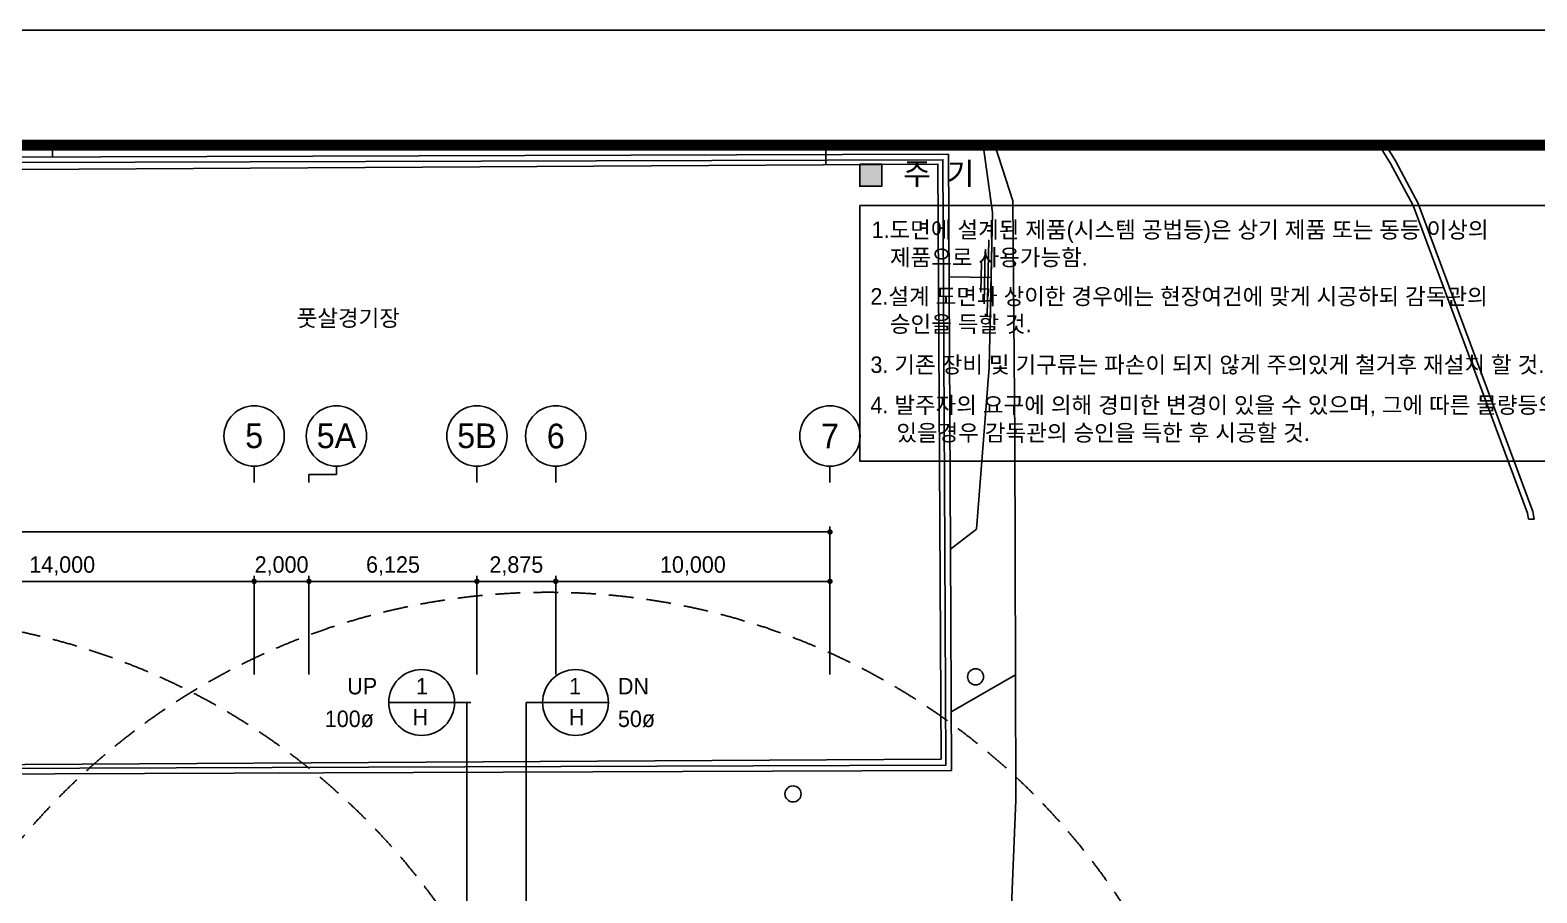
# Model space of a CAD drawing. Header units: millimetres. Extents: x 0 to 168200, y 0 to 118800.
# Drawn here: x 83330 to 138280, y 87340 to 118800 of the extents above; entities that cross this region are included whole.
import ezdxf
from ezdxf.enums import TextEntityAlignment as Align

# ---------------------------------------------------------------- set-up
doc = ezdxf.new("R2010")
doc.units = ezdxf.units.MM
doc.header["$LTSCALE"] = 200
doc.linetypes.add('CEN-GAUN', pattern=[32.2, 30, -1, 0.2, -1])
doc.linetypes.add('HID', pattern=[2.3, 1.5, -0.8])
doc.layers.get('DEFPOINTS').update_dxf_attribs({"color": 137})
for name, color, linetype in [('BACK', 8, 'Continuous'), ('CEN', 1, 'CEN-GAUN'), ('R', 1, 'Continuous'), ('TEXT', 2, 'Continuous'), ('TIT1', 3, 'Continuous'), ('XR-SHEET-SHT', 5, 'Continuous'), ('범례표-1', 3, 'Continuous')]:
    doc.layers.add(name, color=color, linetype=linetype)
doc.layers.add('XR-SHEET-TEMP', color=171, linetype='Continuous', plot=False)
doc.styles.add('ghs', font='')
doc.styles.add('HSW', font='')
doc.styles.add('돋움', font='')
doc.styles.add('스타일2', font='')
doc.styles.get('ghs').set_extended_font_data('Dotum')
doc.styles.get('HSW').set_extended_font_data('Gulim')
doc.styles.get('돋움').set_extended_font_data('Dotum')
doc.styles.get('스타일2').set_extended_font_data('Malgun Gothic', bold=True)
doc.dimstyles.new('M-200', dxfattribs={"dimscale": 200, "dimtxt": 3, "dimasz": 1, "dimexe": 1, "dimexo": 1, "dimgap": 1, "dimtad": 1, "dimdec": 0, "dimdsep": 46, "dimlunit": 6, "dimtxsty": '돋움', "dimblk": 'DOT', "dimcen": 1, "dimclrd": 256, "dimclre": 256, "dimclrt": 256, "dimazin": 0, "dimtfac": 1, "dimtdec": 0, "dimtix": 1, "dimtmove": 2, "dimatfit": 3, "dimldrblk": 'DOT', "dimfxl": 1, "dimtolj": 1, "dimtzin": 1, "dimlwd": -1, "dimlwe": -1, "dimarcsym": 0})

# ---------------------------------------------------------------- blocks, each defined once
blk = doc.blocks.new('XR-SHEET')
at = {"layer": 'XR-SHEET-SHT', "color": 5}
blk.add_lwpolyline([(0, 594), (841, 594), (841, 0), (0, 0)], close=True, dxfattribs=at)
at = {"layer": 'XR-SHEET-SHT', "color": 5, "const_width": 2}
blk.add_lwpolyline([(46.5, 573), (819.5, 573), (819.5, 21), (46.5, 21)], close=True, dxfattribs=at)
at = {"layer": 'XR-SHEET-TEMP'}
blk.add_line((561.75, 573), (561.75, 569.5), dxfattribs=at)
blk = doc.blocks.new('_DOT')
at = {"color": 0, "linetype": 'ByBlock'}
blk.add_line((-0.5, 0), (-1, 0), dxfattribs=at)
at = {"color": 0, "linetype": 'ByBlock', "const_width": 0.5}
blk.add_lwpolyline([(-0.25, 0, 1), (0.25, 0, 1)], format="xyb", close=True, dxfattribs=at)
blk = doc.blocks.new('*D845')
at = {"layer": 'BACK'}
for p, q in [((41500, 95300), (41500, 100700)), ((112500, 95300), (112500, 100700)), ((41700, 100500), (112300, 100500))]:
    blk.add_line(p, q, dxfattribs=at)
at = {"layer": 'DEFPOINTS', "color": 0}
for p in [(112500, 100500), (41500, 95100), (112500, 95100)]:
    blk.add_point(p, dxfattribs=at)
at = {"layer": 'BACK', "linetype": 'ByBlock', "xscale": 200, "yscale": 200, "zscale": 200}
for p, rotation in [((41500, 100500), 180), ((112500, 100500), 360)]:
    blk.add_blockref('_DOT', p, dxfattribs=dict(at, rotation=rotation))
at = {"layer": 'BACK', "insert": (77000, 101062), "char_height": 600, "attachment_point": 5, "style": '돋움'}
blk.add_mtext('\\A1;71,000', dxfattribs=at)
blk = doc.blocks.new('*D846')
at = {"layer": 'BACK'}
for p, q in [((102500, 95300), (102500, 98900)), ((102700, 98700), (112300, 98700)), ((112500, 95300), (112500, 98900))]:
    blk.add_line(p, q, dxfattribs=at)
at = {"layer": 'DEFPOINTS', "color": 0}
for p in [(112500, 98700), (102500, 95100), (112500, 95100)]:
    blk.add_point(p, dxfattribs=at)
at = {"layer": 'BACK', "linetype": 'ByBlock', "xscale": 200, "yscale": 200, "zscale": 200, "rotation": 180}
blk.add_blockref('_DOT', (102500, 98700), dxfattribs=at)
at = {"layer": 'BACK', "linetype": 'ByBlock', "xscale": 200, "yscale": 200, "zscale": 200}
blk.add_blockref('_DOT', (112500, 98700), dxfattribs=at)
at = {"layer": 'BACK', "insert": (107500, 99258), "char_height": 600, "attachment_point": 5, "style": '돋움'}
blk.add_mtext('\\A1;10,000', dxfattribs=at)
blk = doc.blocks.new('*D847')
at = {"layer": 'BACK'}
for p, q in [((91300, 98700), (91100, 98700)), ((91500, 95300), (91500, 98900)), ((91500, 98700), (93500, 98700)), ((93500, 95300), (93500, 98900)), ((93700, 98700), (93900, 98700))]:
    blk.add_line(p, q, dxfattribs=at)
at = {"layer": 'DEFPOINTS', "color": 0}
for p in [(93500, 98700), (91500, 95100), (93500, 95100)]:
    blk.add_point(p, dxfattribs=at)
at = {"layer": 'BACK', "linetype": 'ByBlock', "xscale": 200, "yscale": 200, "zscale": 200}
blk.add_blockref('_DOT', (91500, 98700), dxfattribs=at)
at = {"layer": 'BACK', "linetype": 'ByBlock', "xscale": 200, "yscale": 200, "zscale": 200, "rotation": 180}
blk.add_blockref('_DOT', (93500, 98700), dxfattribs=at)
at = {"layer": 'BACK', "insert": (92500, 99258), "char_height": 600, "attachment_point": 5, "style": '돋움'}
blk.add_mtext('\\A1;2,000', dxfattribs=at)
blk = doc.blocks.new('*D848')
at = {"layer": 'BACK'}
for p, q in [((77500, 95300), (77500, 98900)), ((77700, 98700), (91300, 98700)), ((91500, 95300), (91500, 98900))]:
    blk.add_line(p, q, dxfattribs=at)
at = {"layer": 'DEFPOINTS', "color": 0}
for p in [(91500, 98700), (77500, 95100), (91500, 95100)]:
    blk.add_point(p, dxfattribs=at)
at = {"layer": 'BACK', "linetype": 'ByBlock', "xscale": 200, "yscale": 200, "zscale": 200, "rotation": 180}
blk.add_blockref('_DOT', (77500, 98700), dxfattribs=at)
at = {"layer": 'BACK', "linetype": 'ByBlock', "xscale": 200, "yscale": 200, "zscale": 200}
blk.add_blockref('_DOT', (91500, 98700), dxfattribs=at)
at = {"layer": 'BACK', "insert": (84500, 99258), "char_height": 600, "attachment_point": 5, "style": '돋움'}
blk.add_mtext('\\A1;14,000', dxfattribs=at)
blk = doc.blocks.new('*D855')
at = {"layer": 'BACK'}
for p, q in [((93500, 95300), (93500, 98900)), ((99425, 98700), (93700, 98700)), ((99625, 95300), (99625, 98900))]:
    blk.add_line(p, q, dxfattribs=at)
at = {"layer": 'DEFPOINTS', "color": 0}
for p in [(93500, 98700), (93500, 95100), (99625, 95100)]:
    blk.add_point(p, dxfattribs=at)
at = {"layer": 'BACK', "linetype": 'ByBlock', "xscale": 200, "yscale": 200, "zscale": 200, "rotation": 180}
blk.add_blockref('_DOT', (93500, 98700), dxfattribs=at)
at = {"layer": 'BACK', "linetype": 'ByBlock', "xscale": 200, "yscale": 200, "zscale": 200}
blk.add_blockref('_DOT', (99625, 98700), dxfattribs=at)
at = {"layer": 'BACK', "insert": (96563, 99258), "char_height": 600, "attachment_point": 5, "style": '돋움'}
blk.add_mtext('\\A1;6,125', dxfattribs=at)
blk = doc.blocks.new('*D856')
at = {"layer": 'BACK'}
for p, q in [((99625, 95300), (99625, 98900)), ((102300, 98700), (99825, 98700)), ((102500, 95300), (102500, 98900))]:
    blk.add_line(p, q, dxfattribs=at)
at = {"layer": 'DEFPOINTS', "color": 0}
for p in [(99625, 98700), (99625, 95100), (102500, 95100)]:
    blk.add_point(p, dxfattribs=at)
at = {"layer": 'BACK', "linetype": 'ByBlock', "xscale": 200, "yscale": 200, "zscale": 200, "rotation": 180}
blk.add_blockref('_DOT', (99625, 98700), dxfattribs=at)
at = {"layer": 'BACK', "linetype": 'ByBlock', "xscale": 200, "yscale": 200, "zscale": 200}
blk.add_blockref('_DOT', (102500, 98700), dxfattribs=at)
at = {"layer": 'BACK', "insert": (101062, 99258), "char_height": 600, "attachment_point": 5, "style": '돋움'}
blk.add_mtext('\\A1;2,875', dxfattribs=at)
blk = doc.blocks.new('1')
blk.add_line((0, 600), (0, 0))
blk.add_circle((0, 1700), 1100)
at = {"style": '스타일2'}
blk.add_attdef('X', text='', height=900, dxfattribs=at).set_placement((0, 1700), align=Align.MIDDLE)

msp = doc.modelspace()

# ---------------------------------------------------------------- hatches: boundary and pattern name
at = {"layer": 'TIT1'}
msp.add_hatch(color=3, dxfattribs=at).paths.add_polyline_path([(113587.4, 113107.3), (114389.4, 113107.3), (114389.4, 113909.3), (113587.4, 113909.3)])

# ---------------------------------------------------------------- linework, layer by layer
at = {"layer": 'BACK'}
for p, q in [((84132.7, 114600), (84150.6, 114174.4)), ((118341.3, 107977.5), (118416.7, 111576.7)), ((118230.1, 108399.9), (118287.9, 111159.3)), ((118118.9, 108822.3), (118159.1, 110741.9)), ((118118.9, 108822.3), (118159.1, 110741.9)), ((118007.7, 109244.7), (118030.4, 110324.5)), ((118379, 109777.1), (116841.9, 109809.3)), ((94500, 102900), (94500, 102600)), ((93500, 102300), (93500, 102600)), ((94500, 102600), (93500, 102600)), ((137978, 100972.2), (138182, 100972.2))]:
    msp.add_line(p, q, dxfattribs=at)
msp.add_lwpolyline([(77372.4, 38712.8), (85278.5, 38804.1), (94144.1, 38813.2), (101437.4, 38885.9), (107930.6, 38919.4), (108901.5, 39066.2), (115558, 41633.5, 0.271364), (119006.8, 46590.9), (119359.1, 50715.1), (119348.2, 56451), (119360.7, 74613.2), (119356.5, 81219.8), (119094.7, 86262.3), (119282, 90724.8), (119264.9, 95294.9), (119239.9, 103951.8), (119163.7, 112576), (118509.8, 114600)], format="xyb", dxfattribs=at)
for points in [[(118091.3, 114600), (118428.7, 112148.3), (118310.2, 106493.7), (117846.8, 100603.6), (116892.3, 99872.6)], [(137978, 100972.2), (137934.9, 101188.3), (133767.5, 112399.4), (132946.4, 113933.1), (132533.1, 114600)], [(138182, 100972.2), (138127.9, 101243), (133950.2, 112481.8), (133119.7, 114033.1), (132768.4, 114600)], [(116920.9, 93936.2), (119264.9, 95294.9)]]:
    msp.add_lwpolyline(points, dxfattribs=at)
for points in [[(74402.5, 91649.4), (116931.1, 91803.2), (116892.3, 99872.6), (116819.3, 114274.9), (74308.6, 114144.1)], [(74601.7, 91850.1), (116730.2, 92002.5), (116692.3, 99871.6), (116620.3, 114074.3), (74509.4, 113944.7)], [(116559.4, 92213.6), (74777.9, 91971.6), (74652.2, 113673.3), (116433.7, 113915.3)]]:
    msp.add_lwpolyline(points, close=True, dxfattribs=at)
for centre, radius in [((94500, 104000), 1100), ((117808.9, 95218.8), 293), ((111152, 90947.8), 293)]:
    msp.add_circle(centre, radius, dxfattribs=at)
at = {"layer": 'CEN', "linetype": 'HID', "ltscale": 3}
for centre in [(102210, 73300), (77854.6, 72385)]:
    msp.add_circle(centre, 25000, dxfattribs=at)
at = {"layer": 'R'}
for p, q in [((99259.1, 59687.2), (99259.1, 94282.7)), ((101425.4, 73740.4), (101425.4, 94282.7))]:
    msp.add_line(p, q, dxfattribs=at)
at = {"layer": 'TEXT'}
for p, q in [((99402.9, 94282.7), (96407.8, 94282.7)), ((101425.4, 94282.7), (104420.5, 94282.7))]:
    msp.add_line(p, q, dxfattribs=at)
for centre in [(97607.8, 94282.7), (103220.5, 94282.7)]:
    msp.add_circle(centre, 1200, dxfattribs=at)
at = {"layer": 'TIT1', "color": 3}
msp.add_lwpolyline([(113587.4, 113909.3), (114389.4, 113909.3), (114389.4, 113107.3), (113587.4, 113107.3), (113587.4, 113909.3)], dxfattribs=at)
at = {"layer": '범례표-1'}
msp.add_lwpolyline([(113587.4, 112400), (145900, 112400), (145900, 103084.9), (113587.4, 103084.9)], close=True, dxfattribs=at)

# ---------------------------------------------------------------- block references
at = {"xscale": 200, "yscale": 200, "zscale": 200}
msp.add_blockref('XR-SHEET', (0, 0), dxfattribs=at)
at = {"layer": 'BACK'}
ref = msp.add_blockref('1', (91500, 102300), dxfattribs=at)
ref.add_attrib('X', '5', dxfattribs={"layer": '0', "height": 900, "style": '돋움'}).set_placement((91500, 104000), align=Align.MIDDLE)
ref = msp.add_blockref('1', (99625, 102300), dxfattribs=at)
ref.add_attrib('X', '5B', dxfattribs={"layer": '0', "height": 900, "style": '돋움'}).set_placement((99625, 104000), align=Align.MIDDLE)
ref = msp.add_blockref('1', (102500, 102300), dxfattribs=at)
ref.add_attrib('X', '6', dxfattribs={"layer": '0', "height": 900, "style": '돋움'}).set_placement((102500, 104000), align=Align.MIDDLE)
ref = msp.add_blockref('1', (112500, 102300), dxfattribs=at)
ref.add_attrib('X', '7', dxfattribs={"layer": '0', "height": 900, "style": '돋움'}).set_placement((112500, 104000), align=Align.MIDDLE)

# ---------------------------------------------------------------- texts
at = {"layer": 'BACK', "linetype": 'Continuous', "style": '돋움'}
msp.add_text('풋살경기장', height=600, dxfattribs=at).set_placement((94932.9, 107999.5), align=Align.CENTER)
at = {"layer": 'BACK', "style": '돋움'}
msp.add_attdef('5A', text='X', height=900, dxfattribs=at).set_placement((94500, 104000), align=Align.MIDDLE)
at = {"layer": 'TEXT'}
for s, style, p in [('1.도면에 설계된 제품(시스템 공법등)은 상기 제품 또는 동등 이상의', '돋움', (114018.3, 111520.3)), ('제품으로 사용가능함.', '돋움', (114686.9, 110511.7)), ('2.설계 도면과 상이한 경우에는 현장여건에 맞게 시공하되 감독관의', '돋움', (113976.5, 109090.7)), ('승인을 득할 것.', '돋움', (114682.6, 108082.5)), ('3. 기존 장비 및 기구류는 파손이 되지 않게 주의있게 철거후 재설치 할 것.', '돋움', (113976.5, 106600.1)), ('4. 발주자의 요구에 의해 경미한 변경이 있을 수 있으며, 그에 따른 물량등의 변경이', '돋움', (113976.5, 105128.7)), ('    있을경우 감독관의 승인을 득한 후 시공할 것.', '돋움', (114049, 104117.8)), ('UP', 'ghs', (94895.8, 94878.2)), ('DN', 'ghs', (104766.7, 94878.2)), ('100ø', 'ghs', (94075.2, 93687.2)), ('50ø', 'ghs', (104766.7, 93687.2))]:
    msp.add_text(s, height=600, dxfattribs=dict(at, style=style)).set_placement(p, align=Align.MIDDLE_LEFT)
at = {"layer": 'TEXT', "style": 'ghs'}
for s, p in [('1', (97622.7, 94878.2)), ('1', (103205.6, 94878.2)), ('H', (97563.1, 93747.9)), ('H', (103265.2, 93747.9))]:
    msp.add_text(s, height=600, dxfattribs=at).set_placement(p, align=Align.MIDDLE)
at = {"layer": 'TIT1', "insert": (115173, 113528.4), "char_height": 802.01, "attachment_point": 4, "style": 'HSW'}
msp.add_mtext('주  기', dxfattribs=at)

# ---------------------------------------------------------------- dimensions: what is measured, and where the dimension line sits
at = {"layer": 'BACK'}
dim = msp.add_linear_dim(base=(112500, 100500), p1=(41500, 95100), p2=(112500, 95100), angle=180, dimstyle='M-200', dxfattribs=at)
dim.commit()
dim.dimension.update_dxf_attribs({"geometry": '*D845', "text_midpoint": (77000, 101062), "dimtype": 160})
for base, p1, p2, picture, middle in [((91500, 98700), (77500, 95100), (91500, 95100), '*D848', (84500, 99258.2)), ((93500, 98700), (91500, 95100), (93500, 95100), '*D847', (92500, 99258.2)), ((112500, 98700), (102500, 95100), (112500, 95100), '*D846', (107500, 99258.2))]:
    dim = msp.add_linear_dim(base=base, p1=p1, p2=p2, dimstyle='M-200', dxfattribs=at)
    dim.commit()
    dim.dimension.update_dxf_attribs({"geometry": picture, "text_midpoint": middle})
for base, p1, p2, picture, middle in [((93500, 98700), (99625, 95100), (93500, 95100), '*D855', (96562.5, 99258.2)), ((99625, 98700), (102500, 95100), (99625, 95100), '*D856', (101062.5, 99258.2))]:
    dim = msp.add_linear_dim(base=base, p1=p1, p2=p2, angle=180, dimstyle='M-200', dxfattribs=at)
    dim.commit()
    dim.dimension.update_dxf_attribs({"geometry": picture, "text_midpoint": middle})

doc.saveas('drawing.dxf')
